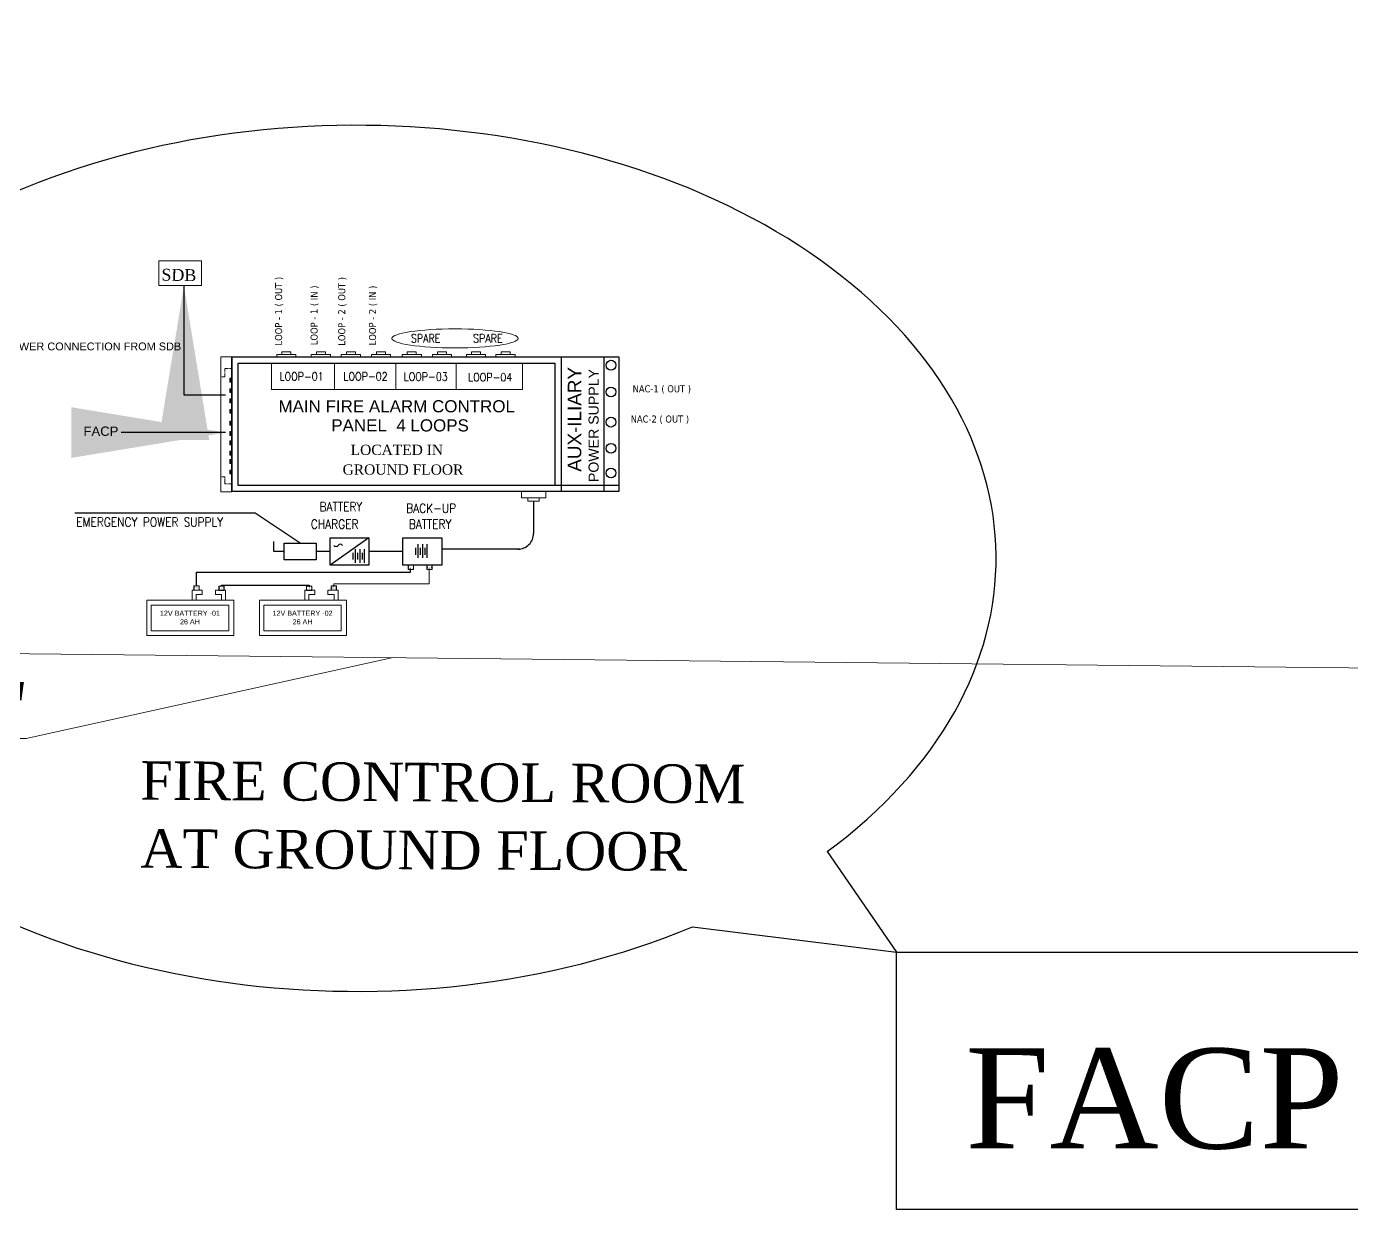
# Model space of a CAD drawing. Header units: inches. Extents: x -250485 to 735580, y -140410 to 288049.
# Drawn here: x 17005.5 to 17315.4, y 21775.2 to 22055.3 of the extents above; entities that cross this region are included whole.
import ezdxf
from ezdxf.enums import TextEntityAlignment as Align

# ---------------------------------------------------------------- set-up
doc = ezdxf.new("R2010")
doc.units = ezdxf.units.IN
doc.header["$MEASUREMENT"] = 0
doc.header["$PDMODE"] = 35
doc.linetypes.add('DASHED2', pattern=[0.375, 0.25, -0.125])
doc.linetypes.add('PHANTOM2', pattern=[1.25, 0.625, -0.125, 0.125, -0.125, 0.125, -0.125])
doc.layers.get('0').update_dxf_attribs({"lineweight": 0})
doc.layers.get('Defpoints').update_dxf_attribs({"lineweight": 0})
for name, color, linetype in [('-TB', 7, 'Continuous'), ('05043-XER0004$0$E-CAT7-CABL', 232, 'Continuous'), ('05043-XER0004$0$E-FIRE', 204, 'Continuous'), ('05043-XER0004$0$E-FIRE-CLNG', 204, 'Continuous'), ('05043-XER0004$0$E-FIRE-IDEN', 170, 'Continuous'), ('05043-XER0004$0$Fire Alarm', 204, 'Continuous'), ('G-DW-TTL', 7, 'Continuous')]:
    doc.layers.add(name, color=color, linetype=linetype)
for name, color, linetype, lineweight in [('05043-XER0004$0$E-FIRE-PANL', 204, 'Continuous', 20), ('Cable-out-line', 1, 'Continuous', 25), ('DIM', 7, 'Continuous', 0), ('DIM 01', 250, 'Continuous', 9), ('fire alarm line', 57, 'PHANTOM2', 18), ('FIRE DETECTION CABLE', 8, 'DASHED2', 25), ('Layer1', 134, 'Continuous', 0), ('Loop Cable', 7, 'Continuous', 0), ('Text', 7, 'Continuous', 0), ('TXT', 7, 'Continuous', 0)]:
    doc.layers.add(name, color=color, linetype=linetype, lineweight=lineweight)
doc.layers.add('BOUNDARY', color=7, linetype='Continuous', lineweight=0, true_color=0x999900)
doc.styles.add('05043-XER0004$0$Standard', font='romans.shx')
doc.styles.add('AMM', font='isocp3.shx')
doc.styles.add('ARIAL', font='times.ttf')
doc.styles.add('REG', font='times.ttf')
doc.styles.get("Standard").update_dxf_attribs({"font": 'arialbd.ttf', "height": 24})
doc.styles.add('Tahoma', font='tahoma.ttf')
doc.styles.add('working_text', font='swisscl.ttf')
doc.styles.add('ZFP', font='swiss.ttf')
doc.dimstyles.new('Dim-Pres', dxfattribs={"dimtxt": 5.5, "dimasz": 2, "dimexe": 1.5, "dimexo": 1.5, "dimgap": 1, "dimtad": 3, "dimdec": 0, "dimzin": 3, "dimdsep": 46, "dimlunit": 4, "dimtxsty": 'REG', "dimblk": 'point', "dimcen": 2, "dimclrd": 256, "dimclre": 256, "dimclrt": 7, "dimadec": 0, "dimazin": 0, "dimtfac": 0.75, "dimtdec": 0, "dimtmove": 1, "dimatfit": 3, "dimldrblk": 'point', "dimfxl": 0, "dimtolj": 1, "dimtzin": 0, "dimlwd": -1, "dimlwe": -1, "dimarcsym": 1})
doc.dimstyles.new('working_dim', dxfattribs={"dimtxt": 11, "dimasz": 3, "dimexe": 3, "dimexo": 2, "dimgap": 1, "dimtad": 3, "dimdec": 1, "dimzin": 0, "dimdsep": 46, "dimlunit": 4, "dimtxsty": 'working_text', "dimblk": 'Arrow', "dimcen": 0, "dimdle": 0.5, "dimclrd": 256, "dimclre": 256, "dimclrt": 256, "dimadec": 0, "dimazin": 0, "dimtfac": 1, "dimtdec": 1, "dimtofl": 0, "dimtmove": 0, "dimatfit": 0, "dimfxl": 3, "dimtolj": 1, "dimtzin": 0, "dimarcsym": 0})

# ---------------------------------------------------------------- blocks, each defined once
blk = doc.blocks.new('Arrow')
at = {"color": 6, "lineweight": 13, "ltscale": 0.5}
blk.add_solid([(70562.315, -3845.9272), (70598.2837, -3852.1121), (70562.2534, -3857.9271)], dxfattribs=at)
at = {"layer": 'FIRE DETECTION CABLE', "color": 6, "ltscale": 100}
blk.add_line((70562.2842, -3851.9271), (70498.1002, -3851.9271), dxfattribs=at)
blk = doc.blocks.new('dot')
at = {"color": 4}
for p, q in [((-1.5, 0), (1.5, 0)), ((0, 1.5), (0, -1.5))]:
    blk.add_line(p, q, dxfattribs=at)
at = {"color": 6, "const_width": 0.5}
blk.add_lwpolyline([(-0.25, 0, 1), (0.25, 0, 1)], format="xyb", close=True, dxfattribs=at)
blk = doc.blocks.new('point')
blk.add_blockref('dot', (0, 0))
blk = doc.blocks.new('*D349')
at = {"layer": 'Defpoints', "color": 0, "ltscale": 30, "transparency": 16777216}
for p in [(16698.03, 21940.79, 24.31), (17485.2, 21932.48, -1.2), (17484.89, 21903.57)]:
    blk.add_point(p, dxfattribs=at)
at = {"layer": 'Layer1', "ltscale": 30, "transparency": 16777216}
for p, q in [((16697.76, 21914.67), (16697.71, 21910.38)), ((16699.73, 21911.86), (17482.89, 21903.59)), ((17091.31, 21907.72), (17005.45, 21888.78)), ((17484.94, 21907.57), (17484.88, 21902.07)), ((17005.45, 21888.78), (16962.49, 21889.23))]:
    blk.add_line(p, q, dxfattribs=at)
at = {"layer": 'Layer1', "ltscale": 30, "transparency": 16777216, "xscale": 2, "yscale": 2, "zscale": 2}
for p, rotation in [((16697.73, 21911.88), 179.3955055689931), ((17484.89, 21903.57), 359.3955055689931)]:
    blk.add_blockref('point', p, dxfattribs=dict(at, rotation=rotation))
at = {"layer": 'Layer1', "color": 7, "ltscale": 30, "transparency": 16777216, "insert": (16984.05, 21896.13), "char_height": 12, "attachment_point": 5, "rotation": 359.3955, "style": 'REG'}
blk.add_mtext('\\A1;65\'-7"', dxfattribs=at)
blk = doc.blocks.new('*D353')
at = {"layer": 'Defpoints', "color": 0, "ltscale": 30, "transparency": 16777216}
for p in [(17482.03, 23602.09, -1.21), (17482.03, 21451.27), (17238.03, 21434.66, -1.21)]:
    blk.add_point(p, dxfattribs=at)
at = {"layer": 'Layer1', "ltscale": 30, "transparency": 16777216}
for p, q in [((17482.03, 21455.27), (17482.03, 21449.77)), ((17238.03, 21447.29), (17238.03, 21452.77)), ((17240.03, 21451.27), (17480.03, 21451.27))]:
    blk.add_line(p, q, dxfattribs=at)
at = {"layer": 'Layer1', "ltscale": 30, "transparency": 16777216, "xscale": 2, "yscale": 2, "zscale": 2, "rotation": 180}
blk.add_blockref('point', (17238.03, 21451.27), dxfattribs=at)
at = {"layer": 'Layer1', "ltscale": 30, "transparency": 16777216, "xscale": 2, "yscale": 2, "zscale": 2}
blk.add_blockref('point', (17482.03, 21451.27), dxfattribs=at)
at = {"layer": 'Layer1', "color": 7, "ltscale": 30, "transparency": 16777216, "insert": (17360.03, 21454.82), "char_height": 5, "attachment_point": 5, "style": 'REG'}
blk.add_mtext('\\A1;20\'-4"', dxfattribs=at)

msp = doc.modelspace()

# ---------------------------------------------------------------- linework, layer by layer
at = {"color": 5}
for p, q in [((17062.85, 21976.58, 1.13), (17062.85, 21970.46, 1.13)), ((17077.55, 21976.58, 1.13), (17077.55, 21970.46, 1.13)), ((17091.94, 21976.58, 1.13), (17091.94, 21970.46, 1.13)), ((17106.01, 21976.58, 1.13), (17106.01, 21970.46, 1.13)), ((17121.55, 21970.46, 1.13), (17121.55, 21976.58, 1.13)), ((17062.85, 21970.46, 1.13), (17121.55, 21970.46, 1.13))]:
    msp.add_line(p, q, dxfattribs=at)
at = {"color": 0, "elevation": 1.13, "flags": 128}
for points in [[(17077.38, 21924.98), (17099.71, 21924.98), (17099.71, 21928.6)], [(17077.35, 21923.47), (17077.35, 21923.48)], [(17077.38, 21924.98), (17077.38, 21924.25)]]:
    msp.add_lwpolyline(points, dxfattribs=at)
at = {"color": 2, "elevation": 1.13, "flags": 128}
for points in [[(17094.8, 21929.38), (17096.07, 21929.38), (17096.07, 21928.34), (17094.8, 21928.34), (17094.8, 21929.38)], [(17099.19, 21929.35), (17100.42, 21929.35), (17100.42, 21928.34), (17099.19, 21928.34), (17099.19, 21929.35)], [(17044.67, 21924.51), (17045.95, 21924.51), (17045.95, 21923.47), (17044.67, 21923.47), (17044.67, 21924.51)], [(17050.54, 21924.47), (17051.76, 21924.47), (17051.76, 21923.46), (17050.54, 21923.46), (17050.54, 21924.47)], [(17070.99, 21924.47), (17072.27, 21924.47), (17072.27, 21923.43), (17070.99, 21923.43), (17070.99, 21924.47)], [(17076.8, 21924.49), (17078.03, 21924.49), (17078.03, 21923.47), (17076.8, 21923.47), (17076.8, 21924.49)]]:
    msp.add_lwpolyline(points, close=True, dxfattribs=at)
at = {"layer": '05043-XER0004$0$E-CAT7-CABL'}
for p, q in [((17124.13, 21944.33, 1.13), (17124.13, 21936.79, 1.13)), ((17076.53, 21932.55, 1.13), (17073.26, 21932.55, 1.13)), ((17093.54, 21932.55, 1.13), (17085.62, 21932.55, 1.13)), ((17093.54, 21932.55, 1.13), (17085.62, 21932.55, 1.13)), ((17093.54, 21932.55, 1.13), (17085.62, 21932.55, 1.13)), ((17120.88, 21933.11, 1.13), (17102.63, 21933.08, 1.13))]:
    msp.add_line(p, q, dxfattribs=at)
msp.add_ellipse((17120.43, 21936.79, 1.13), major_axis=(-2.62, 2.62), ratio=1, start_param=2.356194, end_param=3.926991, dxfattribs=at)
at = {"layer": '05043-XER0004$0$E-FIRE'}
for p, q in [((17053.56, 21946.54, 1.13), (17053.56, 21978.06, 1.13)), ((17053.56, 21978.06, 1.13), (17144.09, 21978.06, 1.13)), ((17053.56, 21946.54, 1.13), (17053.56, 21978.06, 1.13)), ((17053.56, 21978.06, 1.13), (17053.56, 21946.54, 1.13)), ((17053.56, 21978.06, 1.13), (17130.55, 21978.06, 1.13)), ((17130.55, 21978.06, 1.13), (17130.55, 21946.54, 1.13)), ((17144.09, 21946.55, 1.13), (17053.56, 21946.54, 1.13)), ((17144.09, 21946.55, 1.13), (17053.56, 21946.54, 1.13)), ((17063.39, 21932.55, 1.13), (17063.39, 21934.89, 1.13)), ((17076.53, 21929.34, 1.13), (17076.53, 21935.75, 1.13)), ((17085.62, 21935.75, 1.13), (17076.53, 21929.34, 1.13)), ((17076.53, 21935.75, 1.13), (17085.62, 21935.75, 1.13)), ((17085.62, 21935.75, 1.13), (17085.62, 21929.34, 1.13)), ((17093.54, 21929.34, 1.13), (17093.54, 21935.75, 1.13)), ((17093.54, 21935.75, 1.13), (17102.63, 21935.75, 1.13)), ((17102.63, 21935.75, 1.13), (17102.63, 21929.34, 1.13)), ((17065.76, 21932.55, 1.13), (17063.39, 21932.55, 1.13)), ((17065.76, 21930.63, 1.13), (17065.76, 21934.47, 1.13)), ((17065.76, 21934.47, 1.13), (17073.26, 21934.47, 1.13)), ((17073.26, 21934.47, 1.13), (17073.26, 21930.63, 1.13)), ((17081.88, 21932.27, 1.13), (17081.88, 21930.67, 1.13)), ((17082.4, 21933.12, 1.13), (17082.4, 21929.91, 1.13)), ((17082.95, 21932.27, 1.13), (17082.95, 21930.67, 1.13)), ((17083.47, 21933.12, 1.13), (17083.47, 21929.91, 1.13)), ((17084.02, 21932.27, 1.13), (17084.02, 21930.67, 1.13)), ((17084.54, 21933.12, 1.13), (17084.54, 21929.91, 1.13)), ((17096.52, 21933.4, 1.13), (17096.52, 21931.79, 1.13)), ((17097.05, 21934.24, 1.13), (17097.05, 21931.04, 1.13)), ((17097.59, 21933.4, 1.13), (17097.59, 21931.79, 1.13)), ((17098.11, 21934.24, 1.13), (17098.11, 21931.04, 1.13)), ((17098.66, 21933.4, 1.13), (17098.66, 21931.79, 1.13)), ((17099.18, 21934.24, 1.13), (17099.18, 21931.04, 1.13)), ((17073.26, 21930.63, 1.13), (17065.76, 21930.63, 1.13)), ((17085.62, 21929.34, 1.13), (17076.53, 21929.34, 1.13)), ((17102.63, 21929.34, 1.13), (17093.54, 21929.34, 1.13))]:
    msp.add_line(p, q, dxfattribs=at)
for centre, major_axis, start_param, end_param in [((17077.93, 21934.31, 1.13), (0.429, 0.429), 2.924984, 4.928998), ((17078.95, 21933.6, 1.13), (0.452, 0.452), 6.141346, 7.995821)]:
    msp.add_ellipse(centre, major_axis=major_axis, ratio=1, start_param=start_param, end_param=end_param, dxfattribs=at)
at = {"layer": '05043-XER0004$0$E-FIRE-CLNG', "color": 4}
for p, q in [((17055.04, 21976.58, 1.13), (17085.35, 21976.58, 1.13)), ((17085.35, 21976.58, 1.13), (17121.55, 21976.58, 1.13))]:
    msp.add_line(p, q, dxfattribs=at)
at = {"layer": '05043-XER0004$0$E-FIRE-CLNG'}
for p, q in [((17140.53, 21978.06, 1.13), (17140.53, 21946.55, 1.13)), ((17144.09, 21978.06, 1.13), (17144.09, 21946.55, 1.13))]:
    msp.add_line(p, q, dxfattribs=at)
at = {"layer": '05043-XER0004$0$E-FIRE-CLNG', "color": 7}
for centre, major_axis, start_param, end_param in [((17142.23, 21976.11, 1.13), (-0.816, 0.816), 0.793168, 7.076353), ((17142.23, 21969.86, 1.13), (-0.816, 0.816), 0.793168, 7.076353), ((17142.23, 21962.8, 1.13), (0.816, 0.816), 2.366405249454923, 8.649590556634509), ((17142.23, 21956.68, 1.13), (-0.816, 0.816), 0.793168, 7.076353), ((17142.23, 21950.91, 1.13), (-0.816, 0.816), 0.793168, 7.076353)]:
    msp.add_ellipse(centre, major_axis=major_axis, ratio=1, start_param=start_param, end_param=end_param, dxfattribs=at)
at = {"layer": '05043-XER0004$0$E-FIRE-IDEN'}
for p, q in [((17016.86, 21941.57, 1.13), (17059.02, 21941.57, 1.13)), ((17069.51, 21934.47, 1.13), (17059.05, 21941.55, 1.13))]:
    msp.add_line(p, q, dxfattribs=at)
at = {"layer": '05043-XER0004$0$E-FIRE-PANL'}
for p, q in [((17064.06, 21978.62, 1.13), (17064.06, 21978.06, 1.13)), ((17068.56, 21978.62, 1.13), (17064.06, 21978.62, 1.13)), ((17065.25, 21979.26, 1.13), (17065.25, 21978.62, 1.13)), ((17067.37, 21979.26, 1.13), (17065.25, 21979.26, 1.13)), ((17067.37, 21978.62, 1.13), (17067.37, 21979.26, 1.13)), ((17068.56, 21978.06, 1.13), (17068.56, 21978.62, 1.13)), ((17072.14, 21978.62, 1.13), (17072.14, 21978.06, 1.13)), ((17076.65, 21978.62, 1.13), (17072.14, 21978.62, 1.13)), ((17073.34, 21979.26, 1.13), (17073.34, 21978.62, 1.13)), ((17075.45, 21979.26, 1.13), (17073.34, 21979.26, 1.13)), ((17075.45, 21978.62, 1.13), (17075.45, 21979.26, 1.13)), ((17076.65, 21978.06, 1.13), (17076.65, 21978.62, 1.13)), ((17079.16, 21978.62, 1.13), (17079.16, 21978.06, 1.13)), ((17083.67, 21978.62, 1.13), (17079.16, 21978.62, 1.13)), ((17080.36, 21979.26, 1.13), (17080.36, 21978.62, 1.13)), ((17082.47, 21979.26, 1.13), (17080.36, 21979.26, 1.13)), ((17082.47, 21978.62, 1.13), (17082.47, 21979.26, 1.13)), ((17083.67, 21978.06, 1.13), (17083.67, 21978.62, 1.13)), ((17086.19, 21978.62, 1.13), (17086.19, 21978.06, 1.13)), ((17090.7, 21978.62, 1.13), (17086.19, 21978.62, 1.13)), ((17087.39, 21979.26, 1.13), (17087.39, 21978.62, 1.13)), ((17089.5, 21979.26, 1.13), (17087.39, 21979.26, 1.13)), ((17089.5, 21978.62, 1.13), (17089.5, 21979.26, 1.13)), ((17090.7, 21978.06, 1.13), (17090.7, 21978.62, 1.13)), ((17093.39, 21978.62, 1.13), (17093.39, 21978.06, 1.13)), ((17097.9, 21978.62, 1.13), (17093.39, 21978.62, 1.13)), ((17094.59, 21979.26, 1.13), (17094.59, 21978.62, 1.13)), ((17096.7, 21979.26, 1.13), (17094.59, 21979.26, 1.13)), ((17096.7, 21978.62, 1.13), (17096.7, 21979.26, 1.13)), ((17097.9, 21978.06, 1.13), (17097.9, 21978.62, 1.13)), ((17100.46, 21978.62, 1.13), (17100.46, 21978.06, 1.13)), ((17104.96, 21978.62, 1.13), (17100.46, 21978.62, 1.13)), ((17101.65, 21979.26, 1.13), (17101.65, 21978.62, 1.13)), ((17103.77, 21979.26, 1.13), (17101.65, 21979.26, 1.13)), ((17103.77, 21978.62, 1.13), (17103.77, 21979.26, 1.13)), ((17104.96, 21978.06, 1.13), (17104.96, 21978.62, 1.13)), ((17108.4, 21978.62, 1.13), (17108.4, 21978.06, 1.13)), ((17112.91, 21978.62, 1.13), (17108.4, 21978.62, 1.13)), ((17109.6, 21979.26, 1.13), (17109.6, 21978.62, 1.13)), ((17111.71, 21979.26, 1.13), (17109.6, 21979.26, 1.13)), ((17111.71, 21978.62, 1.13), (17111.71, 21979.26, 1.13)), ((17112.91, 21978.62, 1.13), (17112.91, 21978.06, 1.13)), ((17115.32, 21978.62, 1.13), (17115.32, 21978.06, 1.13)), ((17119.83, 21978.62, 1.13), (17115.32, 21978.62, 1.13)), ((17116.52, 21979.26, 1.13), (17116.52, 21978.62, 1.13)), ((17118.63, 21979.26, 1.13), (17116.52, 21979.26, 1.13)), ((17118.63, 21978.62, 1.13), (17118.63, 21979.26, 1.13)), ((17119.83, 21978.06, 1.13), (17119.83, 21978.62, 1.13)), ((17065.89, 21978.06, 1.13), (17070.4, 21978.06, 1.13)), ((17072.65, 21978.06, 1.13), (17077.16, 21978.06, 1.13)), ((17080.59, 21978.06, 1.13), (17085.09, 21978.06, 1.13)), ((17086.45, 21978.06, 1.13), (17090.96, 21978.06, 1.13)), ((17096.53, 21978.06, 1.13), (17101.04, 21978.06, 1.13)), ((17103.95, 21978.06, 1.13), (17108.46, 21978.06, 1.13)), ((17110.24, 21978.06, 1.13), (17114.75, 21978.06, 1.13)), ((17111.98, 21978.06, 1.13), (17116.49, 21978.06, 1.13)), ((17138.83, 21978.06, 1.13), (17143.34, 21978.06, 1.13)), ((17121.32, 21945.13, 1.13), (17121.32, 21946.53, 1.13)), ((17126.95, 21945.13, 1.13), (17121.32, 21945.13, 1.13)), ((17122.81, 21944.33, 1.13), (17122.81, 21945.13, 1.13)), ((17122.81, 21945.13, 1.13), (17125.45, 21945.13, 1.13)), ((17125.45, 21944.33, 1.13), (17122.81, 21944.33, 1.13)), ((17125.45, 21945.13, 1.13), (17125.45, 21944.33, 1.13)), ((17126.95, 21946.53, 1.13), (17126.95, 21945.13, 1.13))]:
    msp.add_line(p, q, dxfattribs=at)
at = {"layer": '05043-XER0004$0$Fire Alarm', "lineweight": 5}
for p, q in [((17051.01, 21978.06, 1.13), (17051.01, 21946.53, 1.13)), ((17053.56, 21978.06, 1.13), (17051.01, 21978.06, 1.13)), ((17053.56, 21946.54, 1.13), (17053.56, 21978.06, 1.13)), ((17053.56, 21978.06, 1.13), (17053.56, 21946.54, 1.13)), ((17053.56, 21946.53, 1.13), (17053.56, 21978.06, 1.13)), ((17053.56, 21978.06, 1.13), (17144.09, 21978.06, 1.13)), ((17051.01, 21946.53, 1.13), (17053.56, 21946.53, 1.13)), ((17144.09, 21946.55, 1.13), (17053.56, 21946.54, 1.13)), ((17131.89, 21946.54, 1.13), (17130.8, 21946.54, 1.13))]:
    msp.add_line(p, q, dxfattribs=at)
at = {"layer": '05043-XER0004$0$Fire Alarm', "lineweight": 30}
for p, q in [((17055.04, 21948.02, 1.13), (17055.04, 21976.58, 1.13)), ((17055.04, 21976.58, 1.13), (17129.07, 21976.58, 1.13)), ((17129.07, 21976.58, 1.13), (17129.07, 21948.02, 1.13)), ((17144.09, 21948.02, 1.13), (17055.04, 21948.02, 1.13))]:
    msp.add_line(p, q, dxfattribs=at)
at = {"layer": '05043-XER0004$0$Fire Alarm', "color": 3, "lineweight": 5}
for p, q in [((17053.09, 21972.14, 1.13), (17053.09, 21973.05, 1.13)), ((17053.09, 21973.05, 1.13), (17053.35, 21973.05, 1.13)), ((17053.35, 21972.14, 1.13), (17053.09, 21972.14, 1.13)), ((17053.35, 21973.05, 1.13), (17053.35, 21972.14, 1.13)), ((17053.09, 21969.7, 1.13), (17053.09, 21970.61, 1.13)), ((17053.09, 21970.61, 1.13), (17053.35, 21970.61, 1.13)), ((17053.35, 21969.7, 1.13), (17053.09, 21969.7, 1.13)), ((17053.35, 21970.61, 1.13), (17053.35, 21969.7, 1.13)), ((17053.09, 21967.31, 1.13), (17053.09, 21968.22, 1.13)), ((17053.09, 21968.22, 1.13), (17053.35, 21968.22, 1.13)), ((17053.35, 21967.31, 1.13), (17053.09, 21967.31, 1.13)), ((17053.09, 21964.87, 1.13), (17053.09, 21965.78, 1.13)), ((17053.09, 21965.78, 1.13), (17053.35, 21965.78, 1.13)), ((17053.35, 21968.22, 1.13), (17053.35, 21967.31, 1.13)), ((17053.35, 21965.78, 1.13), (17053.35, 21964.87, 1.13)), ((17053.35, 21964.87, 1.13), (17053.09, 21964.87, 1.13)), ((17053.09, 21962.12, 1.13), (17053.09, 21963.03, 1.13)), ((17053.09, 21963.03, 1.13), (17053.35, 21963.03, 1.13)), ((17053.35, 21963.03, 1.13), (17053.35, 21962.12, 1.13)), ((17053.35, 21962.12, 1.13), (17053.09, 21962.12, 1.13)), ((17053.09, 21959.68, 1.13), (17053.09, 21960.59, 1.13)), ((17053.09, 21960.59, 1.13), (17053.35, 21960.59, 1.13)), ((17053.35, 21959.68, 1.13), (17053.09, 21959.68, 1.13)), ((17053.35, 21960.59, 1.13), (17053.35, 21959.68, 1.13)), ((17053.09, 21957.5, 1.13), (17053.09, 21958.41, 1.13)), ((17053.09, 21958.41, 1.13), (17053.35, 21958.41, 1.13)), ((17053.35, 21957.5, 1.13), (17053.09, 21957.5, 1.13)), ((17053.35, 21958.41, 1.13), (17053.35, 21957.5, 1.13)), ((17053.09, 21955.07, 1.13), (17053.09, 21955.98, 1.13)), ((17053.09, 21955.98, 1.13), (17053.35, 21955.98, 1.13)), ((17053.35, 21955.07, 1.13), (17053.09, 21955.07, 1.13)), ((17053.09, 21953.13, 1.13), (17053.09, 21954.04, 1.13)), ((17053.09, 21954.04, 1.13), (17053.35, 21954.04, 1.13)), ((17053.35, 21955.98, 1.13), (17053.35, 21955.07, 1.13)), ((17053.35, 21954.04, 1.13), (17053.35, 21953.13, 1.13)), ((17053.35, 21953.13, 1.13), (17053.09, 21953.13, 1.13)), ((17053.09, 21950.69, 1.13), (17053.09, 21951.6, 1.13)), ((17053.09, 21951.6, 1.13), (17053.35, 21951.6, 1.13)), ((17053.35, 21950.69, 1.13), (17053.09, 21950.69, 1.13)), ((17053.35, 21951.6, 1.13), (17053.35, 21950.69, 1.13))]:
    msp.add_line(p, q, dxfattribs=at)
at = {"layer": 'BOUNDARY', "color": 8, "lineweight": 25, "ltscale": 20}
for p in [(17192.74, 21862.36), (17161.29, 21844.79)]:
    msp.add_line(p, (17208.97, 21838.82), dxfattribs=at)
msp.add_lwpolyline([(17318.64, 21778.65), (17208.97, 21778.65), (17208.97, 21838.82), (17318.64, 21838.82), (17318.64, 21818)], dxfattribs=at)
msp.add_ellipse((17082.69, 21930.95), major_axis=(-149.6, 0), ratio=0.676878, start_param=2.397407, end_param=8.407157, dxfattribs=at)
at = {"layer": 'DIM', "color": 1, "lineweight": 25, "elevation": 1.13, "flags": 128}
for points in [[(17045.31, 21924.51), (17045.31, 21927.71), (17095.35, 21927.71), (17095.35, 21928.6)], [(17051.11, 21924.47), (17051.11, 21924.7), (17071.63, 21924.7)], [(17051.11, 21923.47), (17051.11, 21923.48)], [(17071.63, 21924.7), (17071.63, 21924.25)]]:
    msp.add_lwpolyline(points, dxfattribs=at)
at = {"layer": 'DIM', "color": 3, "elevation": 1.13}
for points in [[(17044.26, 21921.15), (17044.26, 21923.48), (17046.65, 21923.48), (17046.65, 21922.49), (17045.25, 21922.49), (17045.25, 21921.15)], [(17052.09, 21921.15), (17052.09, 21923.48), (17049.7, 21923.48), (17049.7, 21922.49), (17051.11, 21922.49), (17051.11, 21921.15)], [(17070.6, 21921.15), (17070.6, 21923.48), (17073, 21923.48), (17073, 21922.49), (17071.59, 21922.49), (17071.59, 21921.15)], [(17078.43, 21921.15), (17078.43, 21923.48), (17076.04, 21923.48), (17076.04, 21922.49), (17077.45, 21922.49), (17077.45, 21921.15)]]:
    msp.add_lwpolyline(points, dxfattribs=at)
for points in [[(17033.67, 21921.15), (17054.04, 21921.15), (17054.04, 21912.92), (17033.67, 21912.92)], [(17034.68, 21919.99), (17052.82, 21919.99), (17052.82, 21914.02), (17034.68, 21914.02)], [(17060.01, 21921.15), (17080.38, 21921.15), (17080.38, 21912.92), (17060.01, 21912.92)], [(17061.02, 21919.99), (17079.16, 21919.99), (17079.16, 21914.02), (17061.02, 21914.02)]]:
    msp.add_lwpolyline(points, close=True, dxfattribs=at)
at = {"layer": 'DIM 01', "color": 0, "elevation": 1.13}
msp.add_lwpolyline([(17036.45, 22000.56), (17046.5, 22000.56), (17046.5, 21994.79), (17036.45, 21994.79)], close=True, dxfattribs=at)
at = {"layer": 'fire alarm line', "color": 7}
for p, q in [((17051.91, 21975.37, 1.13), (17053.56, 21975.37, 1.13)), ((17051.91, 21973.39, 1.13), (17051.91, 21975.37, 1.13)), ((17053.56, 21975.37, 1.13), (17053.56, 21948.41, 1.13)), ((17051.91, 21973.39, 1.13), (17051.01, 21973.39, 1.13)), ((17051.91, 21949.98, 1.13), (17051.01, 21949.98, 1.13)), ((17051.91, 21948.41, 1.13), (17051.91, 21949.98, 1.13)), ((17053.56, 21948.41, 1.13), (17051.91, 21948.41, 1.13))]:
    msp.add_line(p, q, dxfattribs=at)
at = {"layer": 'Loop Cable', "color": 6, "ltscale": 30}
msp.add_ellipse((17105.75, 21982.38, 1.13), major_axis=(14.77, 0), ratio=0.151179, dxfattribs=at)

# ---------------------------------------------------------------- texts
at = {"layer": '-TB', "style": 'Tahoma'}
for s, p in [('LOOP - 1 ( OUT )', (17064.61, 21988.75, 1.13)), ('LOOP - 1 ( IN )', (17072.91, 21987.77, 1.13)), ('LOOP - 2 ( OUT )', (17079.38, 21988.7, 1.13)), ('LOOP - 2 ( IN )', (17086.57, 21987.74, 1.13))]:
    msp.add_text(s, height=1.6558, rotation=90, dxfattribs=at).set_placement(p, align=Align.MIDDLE)
at = {"layer": '-TB', "color": 3, "style": 'Tahoma'}
msp.add_text('NAC-1 ( OUT )', height=1.6558, dxfattribs=at).set_placement((17154.11, 21970.48, 1.13), align=Align.MIDDLE)
at = {"layer": '-TB', "color": 40, "true_color": 0xf8d731, "style": 'Tahoma'}
msp.add_text('NAC-2 ( OUT )', height=1.6558, dxfattribs=at).set_placement((17153.66, 21963.41, 1.13), align=Align.MIDDLE)
at = {"style": 'ARIAL', "oblique": 0, "width": 1}
for s, p in [('FIRE CONTROL ROOM', (17032.16, 21874.51, 7.33)), ('AT GROUND FLOOR', (17032.16, 21858.62, 7.33))]:
    msp.add_text(s, height=9.0146, rotation=359.6608, dxfattribs=at).set_placement(p)
at = {"layer": '05043-XER0004$0$E-FIRE-IDEN', "color": 5, "lineweight": 5, "style": '05043-XER0004$0$Standard', "width": 0.85}
for s, p in [('SPARE', (17098.89, 21982.4, 1.13)), ('SPARE', (17113.43, 21982.4, 1.13)), ('LOOP-01', (17069.87, 21973.49, 1.13)), ('LOOP-02', (17084.82, 21973.5, 1.13)), ('LOOP-03', (17098.89, 21973.43, 1.13)), ('LOOP-04', (17113.97, 21973.3, 1.13))]:
    msp.add_text(s, height=1.916, dxfattribs=at).set_placement(p, align=Align.MIDDLE)
at = {"layer": '05043-XER0004$0$E-FIRE-IDEN', "style": 'ARIAL'}
for s, p in [(' LOCATED IN', (17080.44, 21955.12, 1.13)), (' GROUND FLOOR', (17078.56, 21950.51, 1.13))]:
    msp.add_text(s, height=2.395, dxfattribs=at).set_placement(p)
at = {"layer": '05043-XER0004$0$E-FIRE-IDEN', "style": '05043-XER0004$0$Standard', "width": 0.85}
for s, height, p in [('BATTERY', 2.135, (17074.04, 21941.95, 1.13)), ('BACK-UP', 2.135, (17094.32, 21941.59, 1.13)), ('EMERGENCY POWER SUPPLY', 2.1345, (17017.18, 21938.36, 1.13)), (' CHARGER', 2.135, (17070.82, 21937.87, 1.13)), ('BATTERY ', 2.135, (17094.92, 21937.87, 1.13))]:
    msp.add_text(s, height=height, dxfattribs=at).set_placement(p)
at = {"layer": 'Cable-out-line', "lineweight": 25, "style": 'REG'}
msp.add_text('FACP', height=23.41, dxfattribs=at).set_placement((17225.11, 21792.95))
at = {"layer": 'G-DW-TTL', "color": 7, "style": 'ZFP'}
for s, height, p in [('AUX-ILIARY', 3.154, (17133.72, 21963.45, 1.13)), ('POWER SUPPLY', 2.3654, (17138.16, 21962, 1.13))]:
    msp.add_text(s, height=height, rotation=90, dxfattribs=at).set_placement(p, align=Align.MIDDLE)
for s, p in [('MAIN FIRE ALARM CONTROL', (17092.11, 21966.51, 1.13)), ('PANEL  4 LOOPS ', (17093.45, 21962.04, 1.13))]:
    msp.add_text(s, height=2.8385, dxfattribs=at).set_placement(p, align=Align.MIDDLE)
at = {"layer": 'Text', "color": 0, "lineweight": 15, "ltscale": 100, "attachment_point": 2, "rotation": 359.1366, "style": 'ARIAL'}
for s, insert, char_height, width in [('{\\fTimes New Roman|b0|i0|c0|p18;SDB}', (17041.2, 21998.61, 1.13), 2.776, 263.9441), ('{\\fTimes New Roman|b0|i0|c0|p18;(+)}', (17095.45, 21929.33, 1.13), 0.6801, 64.6663), ('{\\fTimes New Roman|b0|i0|c0|p18;(-)}', (17099.79, 21929.3, 1.13), 0.6801, 64.6663), ('{\\fTimes New Roman|b0|i0|c0|p18;(+)}', (17045.33, 21924.47, 1.13), 0.6801, 64.6663), ('{\\fTimes New Roman|b0|i0|c0|p18;(-)}', (17051.13, 21924.42, 1.13), 0.6801, 64.6663), ('{\\fTimes New Roman|b0|i0|c0|p18;(+)}', (17071.64, 21924.43, 1.13), 0.6801, 64.6663), ('{\\fTimes New Roman|b0|i0|c0|p18;(-)}', (17077.4, 21924.44, 1.13), 0.6801, 64.6663)]:
    msp.add_mtext(s, dxfattribs=dict(at, insert=insert, char_height=char_height, width=width))
at = {"layer": 'Text', "color": 44, "lineweight": -3, "insert": (16987.75, 21981.42, 1.13), "char_height": 1.8251, "width": 154.9203, "attachment_point": 1}
msp.add_mtext('{\\fArial|b0|i0|c0|p34;\\C7;PRIMARY POWER CONNECTION FROM SDB}', dxfattribs=at)
at = {"layer": 'TXT', "attachment_point": 2, "style": 'AMM'}
for s, insert, char_height, width in [('{\\fArial|b0|i0|c0|p34;FACP}', (17022.95, 21961.77, 1.13), 2.1902, 82.1586), ('{\\fArial|b0|i0|c0|p34;12V BATTERY -01\\P26 AH}', (17043.76, 21918.71, 1.13), 1.1969, 14.732), ('{\\fArial|b0|i0|c0|p34;12V BATTERY -02 26 AH}', (17070.1, 21918.71, 1.13), 1.1969, 14.732)]:
    msp.add_mtext(s, dxfattribs=dict(at, insert=insert, char_height=char_height, width=width))

# ---------------------------------------------------------------- dimensions: what is measured, and where the dimension line sits
at = {"layer": 'Layer1', "ltscale": 30}
dim = msp.add_linear_dim(base=(17482.03, 21451.27), p1=(17238.03, 21434.66, -1.21), p2=(17482.03, 23602.09, -1.21), dimstyle='Dim-Pres', override={"dimtxt": 5, "dimfxl": 4, "dimfxlon": 1}, dxfattribs=at)
dim.commit()
dim.dimension.update_dxf_attribs({"geometry": '*D353', "text_midpoint": (17360.03, 21454.82)})
dim = msp.add_linear_dim(base=(17484.89, 21903.57), p1=(16698.03, 21940.79, 24.31), p2=(17485.2, 21932.48, -1.2), angle=359.3955, dimstyle='Dim-Pres', override={"dimtxt": 12, "dimfxl": 4, "dimfxlon": 1}, dxfattribs=at)
dim.commit()
dim.dimension.update_dxf_attribs({"geometry": '*D349', "text_midpoint": (17004.45, 21888.79), "dimtype": 161})

# ---------------------------------------------------------------- leaders
at = {"lineweight": 13, "ltscale": 0.5}
for points, override in [([(17042.35, 21994.65, 1.13), (17042.35, 21969.18, 1.13), (17052.05, 21969.18, 1.13)], {"dimasz": 36, "dimgap": 1, "dimtad": 0, "dimclrd": 6}), ([(17052.05, 21960.36, 1.13), (17027.68, 21960.36, 1.13)], {"dimasz": 36, "dimtad": 0, "dimclrd": 6})]:
    msp.add_leader(points, dimstyle='working_dim', override=override, dxfattribs=at)

doc.saveas('drawing.dxf')
